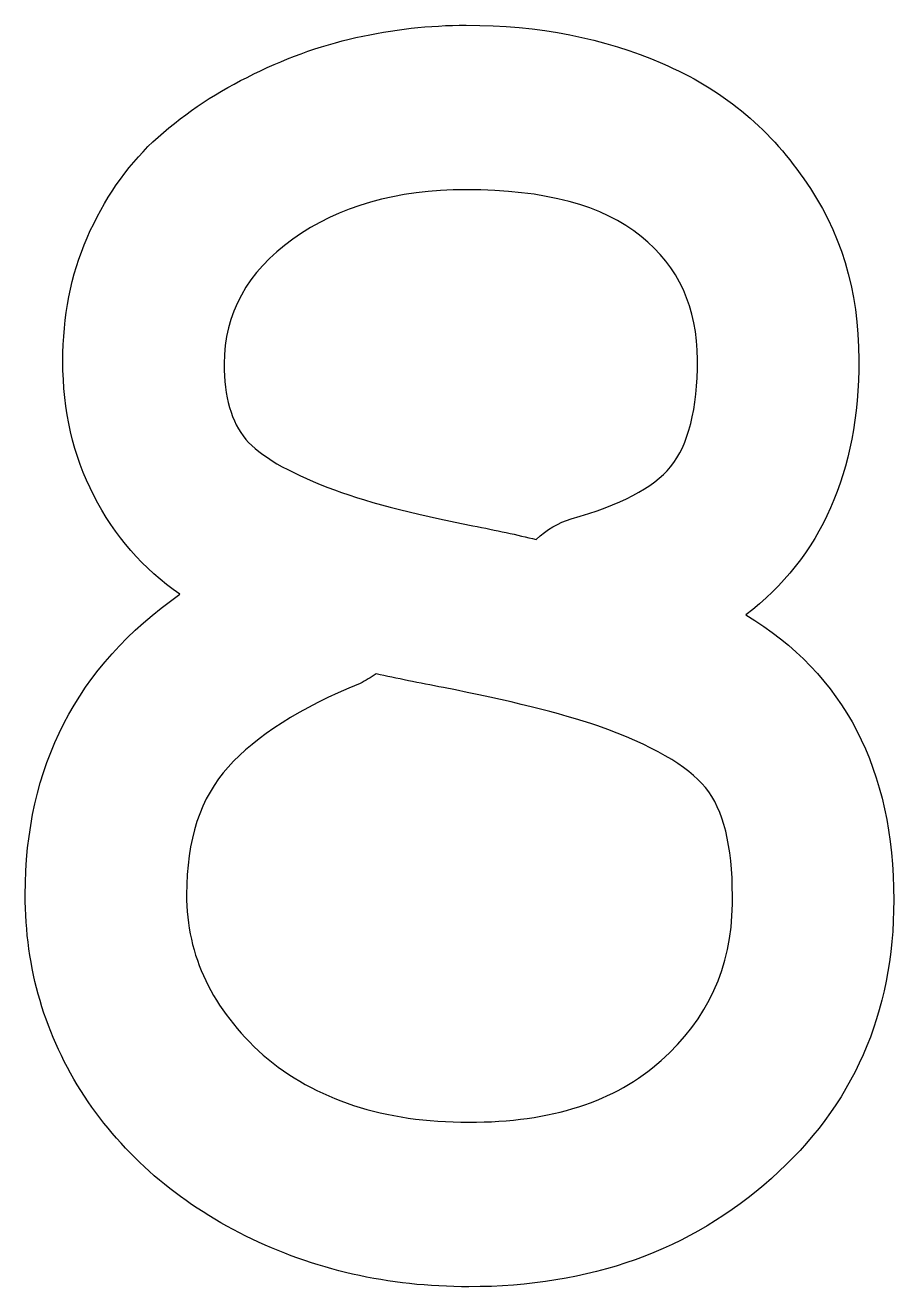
# Model space of a CAD drawing. Header units: millimetres. Extents: x 8.53 to 12.91, y 7.54 to 13.9.
import ezdxf

# ---------------------------------------------------------------- set-up
doc = ezdxf.new("R2010")
doc.units = ezdxf.units.MM
doc.layers.get('0').update_dxf_attribs({"linetype": 'CONTINUOUS'})

msp = doc.modelspace()

# ---------------------------------------------------------------- linework, layer by layer
at = {"color": 7}
for points in [[(11.108279, 11.309574)], [(12.165517, 10.92938)], [(10.30183, 10.632143)]]:
    msp.add_lwpolyline(points, close=True, dxfattribs=at)
msp.add_lwpolyline([(12.097754, 9.470784), (12.097754, 9.512254)], dxfattribs=at)
for points in [[(10.200165, 13.839683), (10.385404, 13.881163), (10.570644, 13.901902), (10.755885, 13.901902)], [(10.755885, 13.901902), (11.121848, 13.901902), (11.451665, 13.83738), (11.745337, 13.708335)], [(9.651222, 13.639207), (9.831944, 13.731377), (10.014925, 13.798203), (10.200165, 13.839683)], [(11.745337, 13.708335), (12.039011, 13.583895), (12.276209, 13.390336), (12.45693, 13.127657)], [(9.176828, 13.314306), (9.316884, 13.443351), (9.475016, 13.551651), (9.651222, 13.639207)], [(8.84475, 12.830407), (8.930596, 13.023967), (9.041288, 13.185267), (9.176828, 13.314306)], [(12.45693, 13.127657), (12.642171, 12.869578), (12.734791, 12.565413), (12.734791, 12.215162)], [(10.755877, 13.072358), (10.403468, 13.072358), (10.112054, 12.989403), (9.881635, 12.823494)], [(11.636896, 12.83732), (11.447138, 12.994012), (11.153465, 13.072358), (10.755877, 13.072358)], [(8.722755, 12.208252), (8.722755, 12.434072), (8.76342, 12.641457), (8.84475, 12.830407)], [(9.881635, 12.823494), (9.651214, 12.657587), (9.536003, 12.447898), (9.536003, 12.194427)], [(11.921534, 12.215166), (11.921534, 12.477854), (11.826655, 12.685238), (11.636896, 12.83732)], [(11.785992, 11.675967), (11.876353, 11.786575), (11.921534, 11.966308), (11.921534, 12.215166)], [(12.734791, 12.215162), (12.734791, 11.648311), (12.545033, 11.219717), (12.165517, 10.92938)], [(8.878635, 11.530795), (8.774715, 11.733573), (8.722755, 11.959392), (8.722755, 12.208252)], [(9.536003, 12.194427), (9.536003, 12.02852), (9.572146, 11.901785), (9.644431, 11.814223)], [(9.644431, 11.814223), (9.716717, 11.731263), (9.854518, 11.650613), (10.057833, 11.572273)], [(11.284491, 11.413278), (11.532983, 11.482406), (11.70015, 11.569969), (11.785992, 11.675967)], [(9.31237, 11.033073), (9.127128, 11.162118), (8.98255, 11.328026), (8.878635, 11.530795)], [(10.057833, 11.572273), (10.234037, 11.503144), (10.478012, 11.438621), (10.789757, 11.378704)], [(11.108292, 11.309586), (11.162505, 11.360273), (11.221238, 11.394837), (11.284491, 11.413278)], [(10.789757, 11.378704), (10.907224, 11.355657), (11.013398, 11.332614), (11.108279, 11.309574)], [(8.533006, 9.519163), (8.533006, 10.164361), (8.792794, 10.668998), (9.31237, 11.033073)], [(12.165517, 10.929382), (12.662502, 10.629825), (12.910994, 10.150535), (12.910994, 9.491512)], [(10.30182, 10.632129), (10.274713, 10.613696), (10.247607, 10.597569), (10.2205, 10.583749)], [(10.640684, 10.563013), (10.518689, 10.58606), (10.405737, 10.609103), (10.30183, 10.632143)], [(10.2205, 10.583749), (9.91779, 10.459324), (9.696406, 10.318763), (9.556347, 10.162066)], [(11.420047, 10.369446), (11.230288, 10.433973), (10.970501, 10.498495), (10.640684, 10.563013)], [(11.962213, 10.058367), (11.871853, 10.168975), (11.691131, 10.272668), (11.420047, 10.369446)], [(9.556347, 10.162066), (9.416291, 10.009985), (9.346263, 9.795687), (9.346263, 9.519173)], [(12.097754, 9.512254), (12.097754, 9.765725), (12.052574, 9.947762), (11.962213, 10.058367)], [(8.831196, 8.502978), (8.632403, 8.807143), (8.533006, 9.145871), (8.533006, 9.519163)], [(9.346263, 9.519173), (9.346263, 9.210401), (9.475027, 8.940801), (9.732555, 8.710372)], [(12.910994, 9.491512), (12.910994, 8.920052), (12.705423, 8.452284), (12.294281, 8.088208)], [(11.738569, 8.682721), (11.973508, 8.890107), (12.093237, 9.152795), (12.097754, 9.470784)], [(9.732555, 8.710372), (9.994602, 8.484555), (10.340233, 8.371646), (10.769448, 8.371646)], [(10.769448, 8.371646), (11.185109, 8.371646), (11.508149, 8.475338), (11.738569, 8.682721)], [(9.644444, 7.79787), (9.301073, 7.968386), (9.02999, 8.203422), (8.831196, 8.502978)], [(12.294281, 8.088208), (11.887656, 7.724134), (11.379376, 7.542097), (10.76944, 7.542097)], [(10.76944, 7.542097), (10.362815, 7.542097), (9.987817, 7.627355), (9.644444, 7.79787)]]:
    msp.add_open_spline(points, degree=3, dxfattribs=at)

doc.saveas('drawing.dxf')
